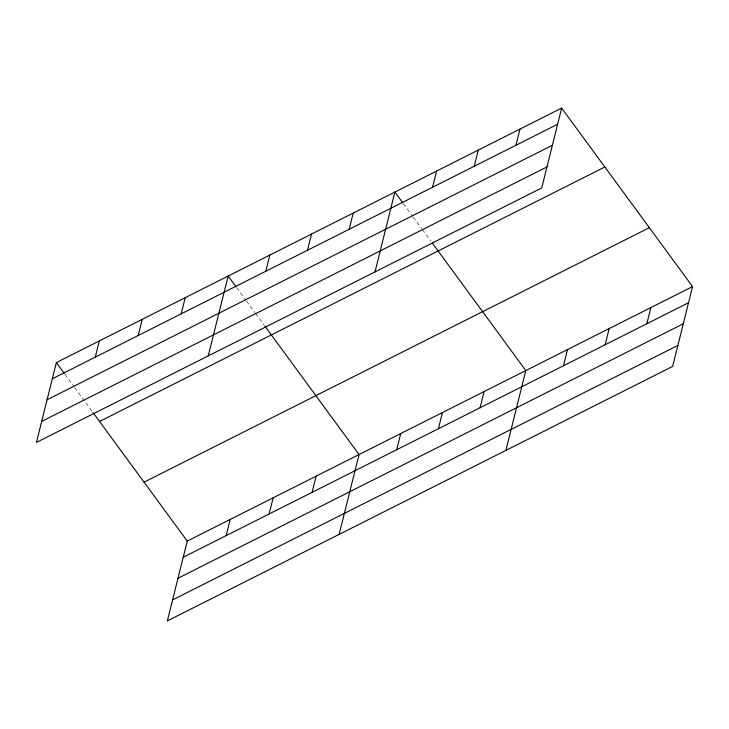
<?xml version="1.0" encoding="UTF-8"?>
<svg xmlns="http://www.w3.org/2000/svg" width="729" height="729" viewBox="0 0 729 729"><rect width="100%" height="100%" fill="white"/><g stroke="black" fill="none" stroke-linecap="round" stroke-linejoin="round"><path stroke-width="0.55" stroke-dasharray="3.65 2.73" d="M403.41 203.673L412.578 216.167M413.234 217.06L421.736 228.66M422.392 229.553L430.903 241.153M236.661 287.654L245.828 300.148M246.484 301.041L254.986 312.641M255.642 313.534L264.153 325.134M64.863 374.177L74.03 386.671M74.686 387.564L92.355 411.666"/><path stroke-width="1.09" d="M561.649 108.092L56.352 362.577L36.45 442.412L541.747 187.927L561.649 108.092L692.55 286.588L672.648 366.423L167.351 620.908L187.253 541.073L692.55 286.588M95.271 357.128L99.308 340.944M138.218 335.495L142.255 319.311M181.175 313.862L185.202 297.687M208.248 355.889L228.159 276.054L236.014 286.761M265.812 271.234L269.839 255.059M226.172 535.624L230.209 519.44M307.492 250.238L311.529 234.064M269.119 513.991L273.156 497.807M349.182 229.252L353.219 213.068M312.067 492.357L316.104 476.174M374.998 271.908L394.899 192.073L402.754 202.78M339.149 534.384L359.06 454.55L264.809 326.027M432.552 187.262L436.589 171.078M396.704 449.729L400.74 433.555M474.242 166.267L478.279 150.083M438.393 428.734L442.43 412.559M515.932 145.271L519.959 129.088M480.083 407.739L484.12 391.564M505.899 450.404L525.8 370.569L432.206 242.939M563.453 365.748L567.49 349.574M605.143 344.753L609.18 328.579M646.833 323.758L650.86 307.583M52.324 378.761L557.612 124.276M47.084 399.765L552.382 145.281M41.69 421.408L546.978 166.923M99.554 421.48L604.851 166.996M144.06 482.17L649.357 227.685M183.225 557.248L688.513 302.763M177.985 578.261L683.273 323.776M172.591 599.903L677.879 345.418M56.352 362.577L64.207 373.284M93.011 412.55L187.253 541.073"/></g></svg>
